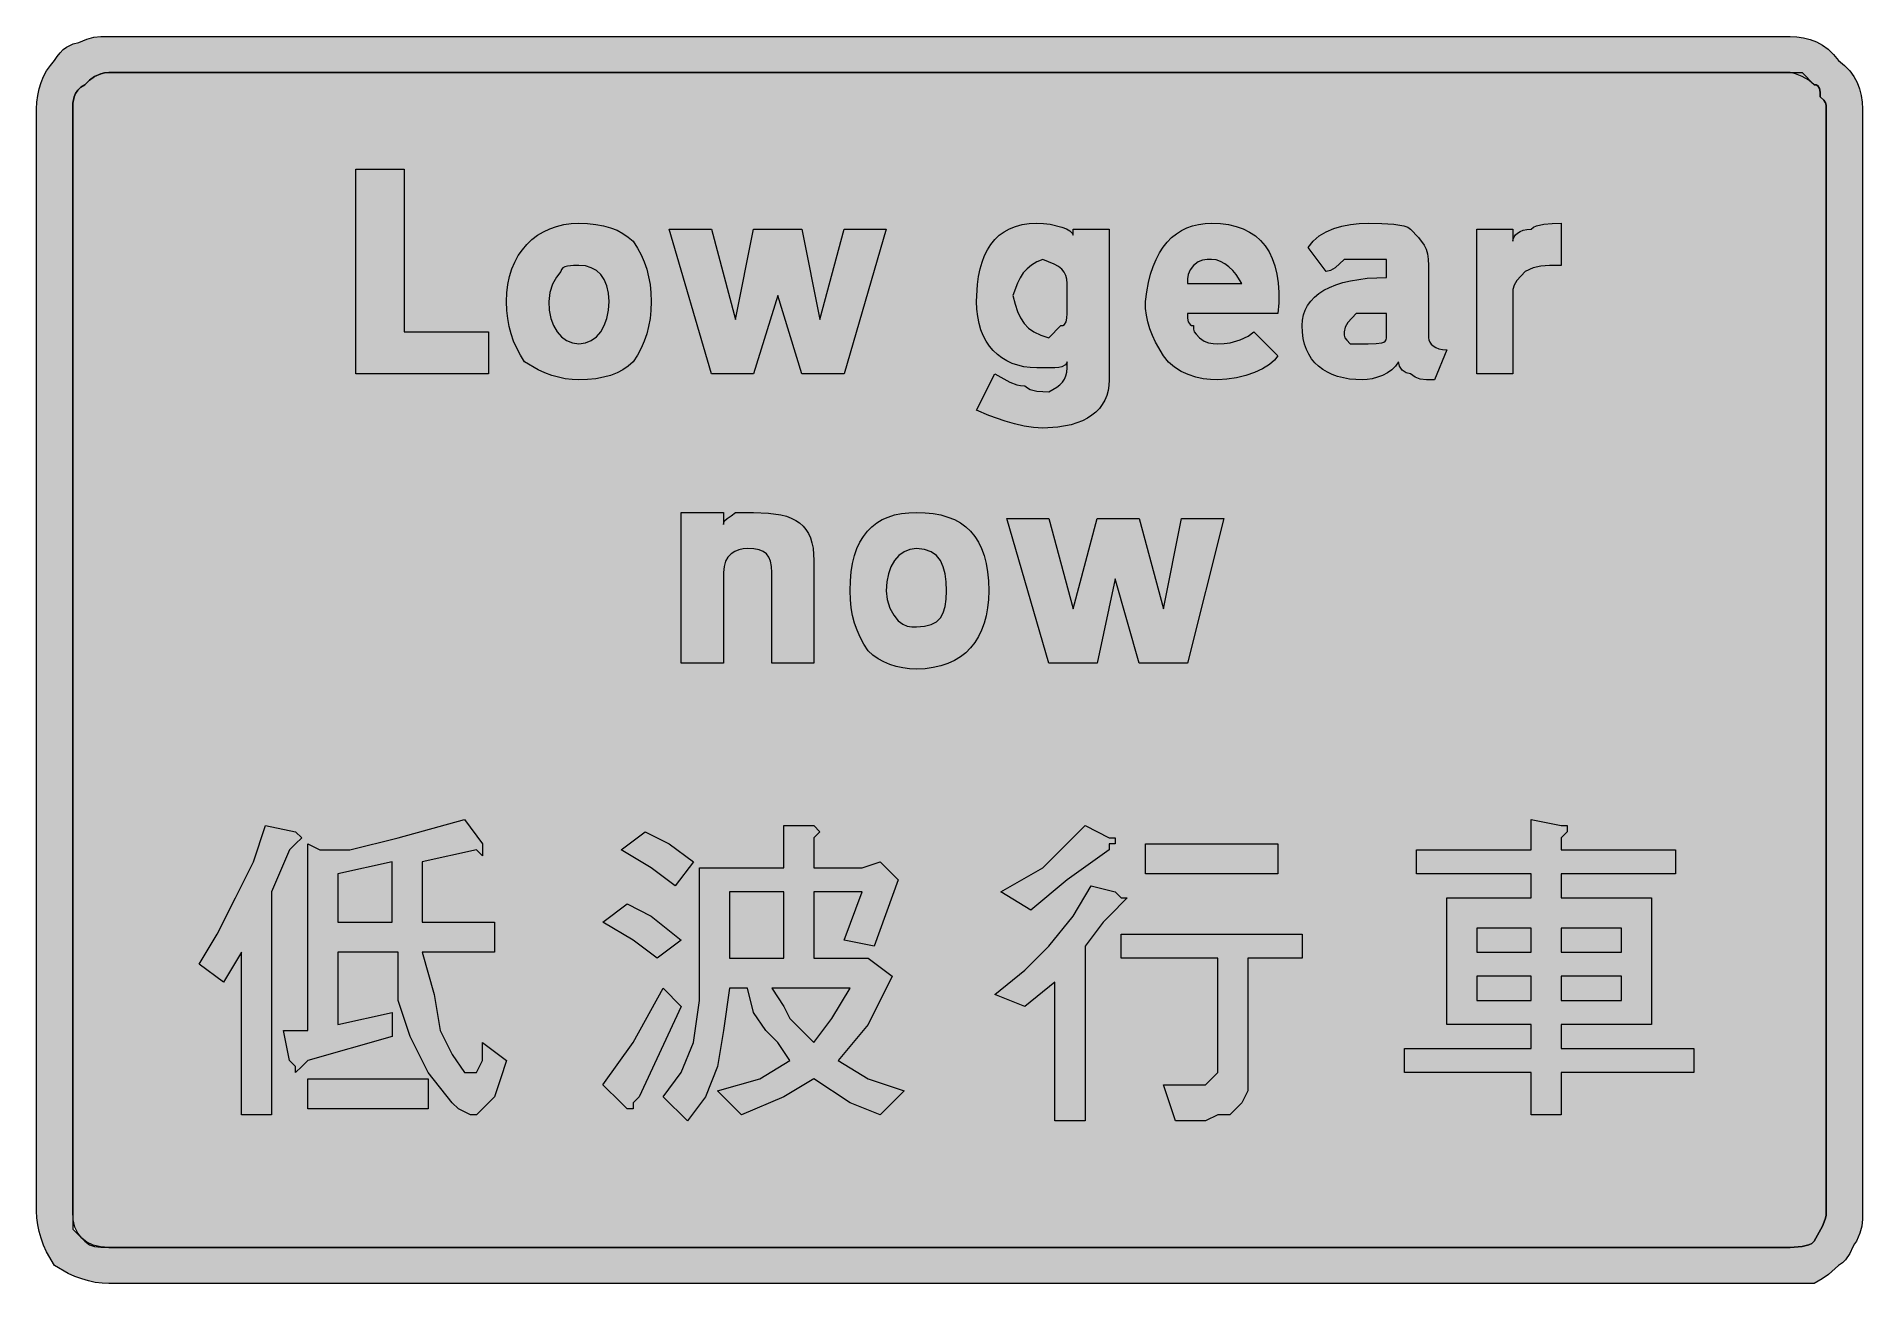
# Model space of a CAD drawing. Header units: metres. Extents: x 103 to 466, y 12 to 260.
import ezdxf

# ---------------------------------------------------------------- set-up
doc = ezdxf.new("R2010")
doc.units = ezdxf.units.M
doc.layers.add('FILL_BLACK_000000', color=7, linetype='Continuous', true_color=0x000000)
doc.layers.add('FILL_WHITE_FFFFFF', color=7, linetype='Continuous', true_color=0xffffff)

msp = doc.modelspace()

# ---------------------------------------------------------------- hatches: boundary and pattern name
at = {"layer": 'FILL_BLACK_000000', "true_color": 0x000000}
h = msp.add_hatch(color=7, dxfattribs=at)
h.dxf.hatch_style = 1
h.paths.add_polyline_path([(453.24, 260.1), (454.57, 259.92), (455.88, 259.59), (457.14, 259.11), (458.35, 258.46), (459.48, 257.63), (460.54, 256.6), (461.49, 255.36), (462.73, 254.41), (463.76, 253.35), (464.59, 252.22), (465.24, 251.01), (465.72, 249.75), (466.05, 248.44), (466.23, 247.11), (466.29, 245.76), (466.29, 26.16), (466.27, 24.55), (466.14, 23.16), (465.78, 21.77), (465.09, 20.16), (464.69, 19.66), (464.36, 19.07), (463.74, 17.76), (462.9, 16.45), (462.28, 15.86), (461.49, 15.36), (459.54, 13.56), (458.28, 12.66), (456.69, 11.76), (451.89, 11.76), (117.09, 11.76), (115.74, 11.82), (114.39, 11.98), (113.04, 12.27), (111.69, 12.66), (110.34, 13.17), (108.99, 13.78), (106.29, 15.36), (104.71, 18.06), (104.1, 19.41), (103.59, 20.76), (103.2, 22.11), (102.92, 23.46), (102.75, 24.81), (102.69, 26.16), (102.69, 245.76), (102.75, 247.11), (102.92, 248.44), (103.2, 249.75), (103.59, 251.01), (104.1, 252.22), (104.71, 253.35), (105.45, 254.41), (106.29, 255.36), (106.79, 256.2), (107.38, 256.93), (108.02, 257.55), (108.69, 258.06), (110, 258.73), (111.09, 258.96), (112.7, 259.65), (114.09, 260.01), (115.48, 260.14), (117.09, 260.16), (451.89, 260.16), (453.24, 260.1)])
h.paths.add_polyline_path([(115.5, 252.75), (114.24, 252.21), (113.21, 251.44), (112.29, 250.56), (111.5, 250.06), (110.9, 249.47), (110.48, 248.83), (110.19, 248.16), (109.93, 246.85), (109.89, 245.76), (109.89, 26.16), (109.89, 22.56), (112.29, 20.16), (113.21, 19.47), (114.24, 19.11), (115.5, 18.98), (117.09, 18.96), (451.89, 18.96), (454.29, 19.11), (455.6, 19.47), (456.19, 19.76), (456.69, 20.16), (458.34, 23.16), (458.88, 24.55), (459.04, 25.31), (459.09, 26.16), (459.09, 245.76), (459.07, 246.47), (458.94, 246.96), (458.58, 247.45), (457.89, 248.16), (457.87, 249.04), (457.74, 249.81), (457.38, 250.35), (457.09, 250.51), (456.69, 250.56), (455.6, 251.44), (454.29, 252.21), (452.98, 252.75), (451.89, 252.96), (117.09, 252.96), (116.24, 252.91), (115.5, 252.75)], flags=16)
h = msp.add_hatch(color=7, dxfattribs=at)
h.dxf.hatch_style = 1
h.paths.add_polyline_path([(175.89, 201.36), (192.69, 201.36), (192.69, 192.96), (166.29, 192.96), (166.29, 233.76), (175.89, 233.76), (175.89, 201.36)])
h = msp.add_hatch(color=7, dxfattribs=at)
h.dxf.hatch_style = 1
h.paths.add_polyline_path([(224.87, 203.97), (224.58, 202.4), (224.19, 200.91), (223.68, 199.47), (223.06, 198.08), (222.33, 196.71), (221.49, 195.36), (220.53, 194.52), (219.46, 193.78), (218.28, 193.17), (216.99, 192.66), (215.58, 192.27), (214.07, 191.98), (212.43, 191.82), (210.69, 191.76), (209.34, 191.82), (207.99, 191.98), (206.64, 192.27), (205.29, 192.66), (203.94, 193.17), (202.59, 193.78), (199.89, 195.36), (199.05, 196.71), (198.31, 198.08), (197.7, 199.47), (197.19, 200.91), (196.8, 202.4), (196.51, 203.97), (196.35, 205.61), (196.29, 207.36), (196.36, 209.12), (196.56, 210.79), (196.9, 212.36), (197.36, 213.85), (197.94, 215.23), (198.63, 216.51), (199.43, 217.69), (200.34, 218.76), (201.34, 219.72), (202.44, 220.56), (203.63, 221.28), (204.9, 221.87), (206.24, 222.34), (207.66, 222.68), (209.14, 222.89), (210.69, 222.96), (212.43, 222.9), (214.07, 222.73), (215.58, 222.45), (216.99, 222.06), (218.28, 221.55), (219.47, 220.93), (220.53, 220.2), (221.49, 219.36), (222.33, 218.01), (223.06, 216.64), (223.68, 215.25), (224.19, 213.81), (224.58, 212.32), (224.87, 210.75), (225.03, 209.11), (225.09, 207.36), (225.03, 205.61), (224.87, 203.97)])
h.paths.add_polyline_path([(216.26, 210.51), (215.74, 211.75), (215.04, 212.76), (214.17, 213.55), (213.15, 214.11), (211.98, 214.45), (210.69, 214.56), (209.62, 214.54), (208.44, 214.41), (207.91, 214.27), (207.48, 214.05), (207.2, 213.76), (207.09, 213.36), (206.21, 212.25), (205.44, 210.81), (204.9, 209.14), (204.69, 207.36), (204.8, 205.62), (205.12, 204.02), (205.64, 202.59), (206.34, 201.36), (207.21, 200.35), (208.23, 199.6), (209.4, 199.12), (210.69, 198.96), (211.98, 199.12), (213.15, 199.6), (214.17, 200.35), (215.04, 201.36), (215.74, 202.59), (216.26, 204.02), (216.58, 205.62), (216.69, 207.36), (216.58, 209.05), (216.26, 210.51)], flags=16)
h = msp.add_hatch(color=7, dxfattribs=at)
h.dxf.hatch_style = 1
h.paths.add_polyline_path([(316.07, 189.62), (315.79, 188.65), (315.41, 187.73), (314.92, 186.87), (314.33, 186.09), (313.63, 185.36), (312.84, 184.71), (311.95, 184.13), (310.96, 183.62), (309.87, 183.18), (308.7, 182.82), (306.07, 182.33), (303.09, 182.16), (301.24, 182.27), (299.34, 182.55), (297.44, 182.98), (295.59, 183.51), (292.29, 184.69), (289.89, 185.76), (293.49, 192.96), (296.49, 191.31), (297.88, 190.77), (298.64, 190.61), (299.49, 190.56), (299.99, 190.16), (300.58, 189.87), (301.89, 189.51), (304.29, 189.36), (305.87, 190.28), (306.48, 190.77), (306.99, 191.31), (307.38, 191.9), (307.67, 192.57), (307.83, 193.31), (307.89, 194.16), (307.89, 195.36), (307.85, 195.17), (307.59, 194.76), (306.88, 194.35), (306.28, 194.21), (305.49, 194.16), (301.89, 194.16), (300.57, 194.22), (299.31, 194.38), (298.11, 194.66), (296.98, 195.04), (295.92, 195.53), (294.93, 196.12), (294.02, 196.82), (293.19, 197.61), (292.45, 198.5), (291.79, 199.49), (291.22, 200.58), (290.75, 201.75), (290.38, 203.02), (290.11, 204.38), (289.95, 205.83), (289.89, 207.36), (290.06, 210.79), (290.28, 212.36), (290.58, 213.85), (290.98, 215.23), (291.47, 216.51), (292.06, 217.69), (292.74, 218.76), (293.52, 219.72), (294.4, 220.56), (295.38, 221.28), (296.47, 221.87), (297.66, 222.34), (298.96, 222.68), (300.37, 222.89), (301.89, 222.96), (303.23, 222.91), (304.53, 222.75), (306.84, 222.21), (307.76, 221.85), (308.47, 221.44), (308.93, 221.01), (309.09, 220.56), (309.09, 221.76), (316.29, 221.76), (316.29, 191.76), (316.23, 190.66), (316.07, 189.62)])
h.paths.add_polyline_path([(307.65, 212.55), (307.32, 213.22), (306.84, 213.81), (306.19, 214.35), (305.36, 214.84), (303.09, 215.76), (301.85, 215.25), (300.8, 214.63), (299.93, 213.9), (299.19, 213.06), (298.57, 212.1), (298.03, 211.03), (297.09, 208.56), (297.55, 206.87), (298.05, 205.39), (298.63, 204.11), (299.34, 203.01), (300.22, 202.08), (301.31, 201.3), (302.65, 200.67), (304.29, 200.16), (306.69, 202.56), (307.09, 202.61), (307.38, 202.77), (307.74, 203.31), (307.87, 204.08), (307.89, 204.96), (307.89, 210.96), (307.83, 211.81), (307.65, 212.55)], flags=16)
h = msp.add_hatch(color=7, dxfattribs=at)
h.dxf.hatch_style = 1
h.paths.add_polyline_path([(331.91, 204.08), (332.04, 203.31), (332.4, 202.77), (332.69, 202.61), (333.09, 202.56), (333.11, 201.85), (333.24, 201.36), (333.6, 200.87), (334.29, 200.16), (335.19, 199.47), (336.09, 199.11), (336.99, 198.98), (337.89, 198.96), (339.18, 199.01), (340.36, 199.17), (342.39, 199.71), (343.96, 200.48), (345.09, 201.36), (349.89, 196.56), (349.23, 195.66), (348.18, 194.8), (346.83, 193.99), (345.24, 193.26), (343.48, 192.65), (341.62, 192.17), (339.73, 191.87), (337.89, 191.76), (336.49, 191.82), (335.02, 192), (333.52, 192.33), (332.04, 192.81), (330.61, 193.46), (329.28, 194.29), (328.1, 195.32), (327.09, 196.56), (325.51, 199.26), (324.9, 200.61), (324.39, 201.96), (324, 203.31), (323.71, 204.66), (323.55, 206.01), (323.49, 207.36), (323.76, 209.31), (324.11, 211.13), (324.54, 212.81), (325.05, 214.35), (325.63, 215.76), (326.3, 217.04), (327.03, 218.19), (327.84, 219.21), (328.72, 220.1), (329.67, 220.87), (330.68, 221.52), (331.76, 222.04), (332.9, 222.45), (334.1, 222.73), (335.37, 222.9), (336.69, 222.96), (338.43, 222.89), (340.06, 222.68), (341.58, 222.33), (342.97, 221.83), (344.25, 221.2), (345.4, 220.43), (346.43, 219.51), (347.34, 218.46), (348.12, 217.26), (348.77, 215.93), (349.29, 214.45), (349.68, 212.83), (349.94, 211.08), (350.06, 209.18), (350.04, 207.14), (349.89, 204.96), (331.89, 204.96), (331.91, 204.08)])
h.paths.add_polyline_path([(341.58, 212.72), (340.9, 213.53), (340.14, 214.26), (339.33, 214.87), (338.47, 215.35), (337.59, 215.65), (336.69, 215.76), (335.79, 215.74), (334.89, 215.61), (333.99, 215.25), (333.09, 214.56), (332.4, 213.66), (332.04, 212.76), (331.91, 211.86), (331.89, 210.96), (342.69, 210.96), (341.58, 212.72)], flags=16)
h = msp.add_hatch(color=7, dxfattribs=at)
h.dxf.hatch_style = 1
h.paths.add_polyline_path([(379.5, 191.78), (378.24, 191.91), (377.21, 192.27), (376.29, 192.96), (375.41, 193.17), (374.64, 193.71), (374.1, 194.48), (373.89, 195.36), (373.33, 194.52), (372.6, 193.78), (371.72, 193.17), (370.74, 192.66), (369.71, 192.27), (368.66, 191.98), (367.64, 191.82), (366.69, 191.76), (364.11, 191.93), (361.78, 192.43), (360.72, 192.81), (359.73, 193.28), (358.82, 193.83), (357.99, 194.46), (357.25, 195.18), (356.59, 195.98), (356.02, 196.86), (355.55, 197.83), (355.18, 198.89), (354.91, 200.03), (354.75, 201.25), (354.69, 202.56), (354.76, 203.66), (354.97, 204.7), (355.31, 205.67), (355.8, 206.59), (356.41, 207.45), (357.16, 208.23), (358.03, 208.96), (359.04, 209.61), (360.17, 210.19), (361.43, 210.7), (362.81, 211.14), (364.31, 211.5), (367.67, 211.99), (371.49, 212.16), (371.49, 213.36), (371.49, 215.76), (367.89, 215.76), (363.09, 215.76), (361.29, 214.11), (360.39, 213.57), (359.49, 213.36), (355.89, 218.16), (356.9, 219.4), (358.1, 220.43), (359.48, 221.26), (360.99, 221.91), (362.62, 222.39), (364.33, 222.72), (366.09, 222.9), (367.89, 222.96), (370.55, 222.94), (372.99, 222.81), (374.98, 222.45), (375.73, 222.16), (376.29, 221.76), (377.86, 220.13), (378.99, 218.61), (379.38, 217.79), (379.66, 216.87), (379.83, 215.8), (379.89, 214.56), (379.89, 200.16), (379.95, 199.71), (380.11, 199.28), (380.4, 198.87), (380.79, 198.51), (381.3, 198.2), (381.92, 197.97), (382.65, 197.81), (383.49, 197.76), (381.09, 191.76), (379.5, 191.78)])
h.paths.add_polyline_path([(363.24, 200.16), (363.6, 199.67), (364.29, 198.96), (367.89, 198.96), (369.47, 198.98), (370.59, 199.11), (370.98, 199.25), (371.26, 199.47), (371.43, 199.76), (371.49, 200.16), (371.49, 204.96), (365.49, 204.96), (363.84, 203.16), (363.3, 202.26), (363.09, 201.36), (363.11, 200.65), (363.24, 200.16)], flags=16)
h = msp.add_hatch(color=7, dxfattribs=at)
h.dxf.hatch_style = 1
h.paths.add_polyline_path([(389.49, 221.76), (396.69, 221.76), (396.69, 219.36), (396.75, 219.81), (396.92, 220.24), (397.2, 220.65), (397.59, 221.01), (398.1, 221.32), (398.72, 221.55), (399.45, 221.71), (400.29, 221.76), (400.79, 222.16), (401.4, 222.45), (402.84, 222.81), (404.51, 222.94), (406.29, 222.96), (406.29, 214.56), (403.98, 214.54), (402.24, 214.41), (400.72, 214.05), (399.09, 213.36), (397.44, 211.56), (396.9, 210.66), (396.69, 209.76), (396.69, 192.96), (389.49, 192.96), (389.49, 221.76)])
h = msp.add_hatch(color=7, dxfattribs=at)
h.dxf.hatch_style = 1
h.paths.add_polyline_path([(255.09, 192.96), (250.29, 208.56), (245.49, 192.96), (237.09, 192.96), (228.69, 221.76), (237.09, 221.76), (241.89, 203.76), (245.49, 221.76), (250.29, 221.76), (255.09, 221.76), (258.69, 203.76), (263.49, 221.76), (271.89, 221.76), (263.49, 192.96), (255.09, 192.96)])
h = msp.add_hatch(color=7, dxfattribs=at)
h.dxf.hatch_style = 1
h.paths.add_polyline_path([(249.09, 135.36), (249.09, 152.16), (249.09, 153.36), (249.03, 154.6), (248.85, 155.63), (248.52, 156.46), (248.04, 157.11), (247.39, 157.59), (246.56, 157.92), (245.53, 158.1), (244.29, 158.16), (243.39, 158.1), (242.53, 157.92), (241.72, 157.59), (240.99, 157.11), (240.38, 156.46), (239.9, 155.63), (239.6, 154.6), (239.49, 153.36), (239.49, 135.36), (231.09, 135.36), (231.09, 165.36), (239.49, 165.36), (239.49, 162.96), (239.54, 163.36), (239.7, 163.67), (240.24, 164.16), (241.01, 164.65), (241.89, 165.36), (245.49, 165.36), (248.42, 165.24), (250.91, 164.87), (252, 164.58), (252.98, 164.22), (253.86, 163.78), (254.64, 163.26), (255.32, 162.65), (255.91, 161.96), (256.4, 161.18), (256.8, 160.3), (257.1, 159.32), (257.32, 158.24), (257.49, 155.76), (257.49, 135.36), (249.09, 135.36)])
h = msp.add_hatch(color=7, dxfattribs=at)
h.dxf.hatch_style = 1
h.paths.add_polyline_path([(292.06, 146.33), (291.78, 144.76), (291.39, 143.27), (290.88, 141.89), (290.26, 140.61), (289.53, 139.43), (288.69, 138.36), (287.73, 137.4), (286.66, 136.56), (285.48, 135.84), (284.19, 135.25), (282.78, 134.78), (281.27, 134.44), (279.63, 134.23), (277.89, 134.16), (276.54, 134.22), (275.21, 134.38), (273.9, 134.67), (272.64, 135.06), (271.43, 135.57), (270.3, 136.18), (269.24, 136.92), (268.29, 137.76), (267.45, 139.11), (266.71, 140.48), (266.1, 141.87), (265.59, 143.31), (265.2, 144.8), (264.91, 146.37), (264.75, 148.01), (264.69, 149.76), (264.75, 151.71), (264.91, 153.53), (265.19, 155.21), (265.57, 156.75), (266.06, 158.16), (266.65, 159.44), (267.35, 160.59), (268.14, 161.61), (269.03, 162.5), (270.02, 163.27), (271.11, 163.92), (272.28, 164.44), (273.55, 164.85), (274.91, 165.13), (276.36, 165.3), (277.89, 165.36), (279.63, 165.3), (281.27, 165.13), (282.78, 164.85), (284.19, 164.44), (285.48, 163.92), (286.66, 163.27), (287.73, 162.5), (288.69, 161.61), (289.53, 160.59), (290.26, 159.44), (290.88, 158.16), (291.39, 156.75), (291.78, 155.21), (292.07, 153.53), (292.23, 151.71), (292.29, 149.76), (292.23, 148), (292.06, 146.33)])
h.paths.add_polyline_path([(283.63, 153.1), (283.26, 154.53), (282.69, 155.76), (281.9, 156.77), (280.85, 157.52), (279.53, 158), (277.89, 158.16), (276.6, 158), (275.43, 157.52), (274.41, 156.77), (273.54, 155.76), (272.84, 154.53), (272.32, 153.1), (272, 151.5), (271.89, 149.76), (272.1, 147.98), (272.64, 146.31), (273.41, 144.87), (274.29, 143.76), (275.19, 143.07), (276.09, 142.71), (276.99, 142.58), (277.89, 142.56), (279.53, 142.67), (280.85, 143.01), (281.9, 143.57), (282.69, 144.36), (283.26, 145.37), (283.63, 146.61), (283.83, 148.07), (283.89, 149.76), (283.83, 151.5), (283.63, 153.1)], flags=16)
h = msp.add_hatch(color=7, dxfattribs=at)
h.dxf.hatch_style = 1
h.paths.add_polyline_path([(322.29, 135.36), (317.49, 152.16), (313.89, 135.36), (304.29, 135.36), (295.89, 164.16), (304.29, 164.16), (309.09, 146.16), (313.89, 164.16), (317.49, 164.16), (322.29, 164.16), (327.09, 146.16), (330.69, 164.16), (339.09, 164.16), (331.89, 135.36), (322.29, 135.36)])
h = msp.add_hatch(color=7, dxfattribs=at)
h.dxf.hatch_style = 1
h.paths.add_polyline_path([(138.69, 81.36), (142.29, 88.56), (145.89, 95.76), (148.29, 102.96), (154.29, 101.76), (155.49, 100.56), (154.29, 99.36), (153.09, 98.16), (149.49, 89.76), (149.49, 45.36), (143.49, 45.36), (143.49, 77.76), (139.89, 71.76), (135.09, 75.36), (138.69, 81.36)])
h = msp.add_hatch(color=7, dxfattribs=at)
h.dxf.hatch_style = 1
h.paths.add_polyline_path([(159.09, 98.16), (165.09, 98.16), (174.69, 100.56), (187.89, 104.16), (191.49, 99.36), (191.49, 98.16), (191.49, 96.96), (190.29, 98.16), (179.49, 95.76), (179.49, 83.76), (193.89, 83.76), (193.89, 77.76), (179.49, 77.76), (181.89, 69.36), (183.09, 62.16), (185.49, 57.36), (187.89, 53.76), (189.09, 53.76), (190.29, 53.76), (191.49, 56.16), (191.49, 59.76), (196.29, 56.16), (195.09, 52.56), (193.89, 48.96), (192.69, 47.76), (191.49, 46.56), (190.29, 45.36), (189.09, 45.36), (186.69, 46.56), (185.49, 47.76), (180.69, 53.76), (177.09, 60.96), (174.69, 68.16), (174.69, 77.76), (162.69, 77.76), (162.69, 63.36), (173.49, 65.76), (173.49, 60.96), (156.69, 56.16), (155.49, 54.96), (154.29, 53.76), (154.29, 54.96), (153.09, 56.16), (151.89, 62.16), (156.69, 62.16), (156.69, 99.36), (159.09, 98.16)])
h.paths.add_polyline_path([(173.49, 95.76), (162.69, 93.36), (162.69, 83.76), (173.49, 83.76), (173.49, 95.76)], flags=16)
h = msp.add_hatch(color=7, dxfattribs=at)
h.dxf.hatch_style = 1
h.paths.add_polyline_path([(256.29, 102.96), (257.49, 102.96), (258.69, 101.76), (257.49, 100.56), (257.49, 94.56), (267.09, 94.56), (270.69, 95.76), (274.29, 92.16), (269.49, 78.96), (263.49, 80.16), (267.09, 89.76), (257.49, 89.76), (257.49, 76.56), (265.89, 76.56), (268.29, 76.56), (273.09, 72.96), (268.29, 63.36), (262.29, 56.16), (268.29, 52.56), (275.49, 50.16), (270.69, 45.36), (264.69, 47.76), (257.49, 52.56), (251.49, 48.96), (243.09, 45.36), (238.29, 50.16), (246.69, 52.56), (252.69, 56.16), (250.29, 59.76), (247.89, 62.16), (245.49, 65.76), (244.29, 70.56), (240.69, 70.56), (239.49, 62.16), (238.29, 54.96), (235.89, 48.96), (232.29, 44.16), (227.49, 48.96), (231.09, 53.76), (233.49, 59.76), (234.69, 68.16), (234.69, 77.76), (234.69, 94.56), (251.49, 94.56), (251.49, 102.96), (256.29, 102.96)])
h.paths.add_polyline_path([(255.09, 62.16), (257.49, 59.76), (261.09, 64.56), (264.69, 70.56), (249.09, 70.56), (251.49, 66.96), (252.69, 64.56), (255.09, 62.16)], flags=16)
h.paths.add_polyline_path([(251.49, 89.76), (240.69, 89.76), (240.69, 76.56), (251.49, 76.56), (251.49, 89.76)], flags=16)
h = msp.add_hatch(color=7, dxfattribs=at)
h.dxf.hatch_style = 1
h.paths.add_polyline_path([(303.09, 94.56), (311.49, 102.96), (316.29, 100.56), (317.49, 100.56), (317.49, 99.36), (316.29, 99.36), (316.29, 98.16), (307.89, 92.16), (300.69, 86.16), (294.69, 89.76), (303.09, 94.56)])
h = msp.add_hatch(color=7, dxfattribs=at)
h.dxf.hatch_style = 1
h.paths.add_polyline_path([(407.49, 101.76), (406.29, 100.56), (406.29, 98.16), (429.09, 98.16), (429.09, 93.36), (406.29, 93.36), (406.29, 88.56), (424.29, 88.56), (424.29, 63.36), (406.29, 63.36), (406.29, 58.56), (432.69, 58.56), (432.69, 53.76), (406.29, 53.76), (406.29, 45.36), (400.29, 45.36), (400.29, 53.76), (375.09, 53.76), (375.09, 58.56), (400.29, 58.56), (400.29, 63.36), (383.49, 63.36), (383.49, 88.56), (400.29, 88.56), (400.29, 93.36), (377.49, 93.36), (377.49, 98.16), (400.29, 98.16), (400.29, 104.16), (406.29, 102.96), (407.49, 102.96), (407.49, 101.76)])
h.paths.add_polyline_path([(400.29, 77.76), (400.29, 82.56), (389.49, 82.56), (389.49, 77.76), (400.29, 77.76)], flags=16)
h.paths.add_polyline_path([(389.49, 68.16), (400.29, 68.16), (400.29, 72.96), (389.49, 72.96), (389.49, 68.16)], flags=16)
h.paths.add_polyline_path([(406.29, 82.56), (406.29, 77.76), (418.29, 77.76), (418.29, 82.56), (406.29, 82.56)], flags=16)
h.paths.add_polyline_path([(418.29, 72.96), (406.29, 72.96), (406.29, 68.16), (418.29, 68.16), (418.29, 72.96)], flags=16)
h = msp.add_hatch(color=7, dxfattribs=at)
h.dxf.hatch_style = 1
h.paths.add_polyline_path([(228.69, 99.36), (233.49, 95.76), (229.89, 90.96), (225.09, 94.56), (219.09, 98.16), (223.89, 101.76), (228.69, 99.36)])
h = msp.add_hatch(color=7, dxfattribs=at)
h.dxf.hatch_style = 1
h.paths.add_polyline_path([(349.89, 99.36), (349.89, 93.36), (323.49, 93.36), (323.49, 99.36), (349.89, 99.36)])
h = msp.add_hatch(color=7, dxfattribs=at)
h.dxf.hatch_style = 1
h.paths.add_polyline_path([(299.49, 74.16), (304.29, 78.96), (309.09, 84.96), (312.69, 90.96), (317.49, 89.76), (318.69, 88.56), (319.89, 88.56), (318.69, 87.36), (317.49, 86.16), (315.09, 83.76), (311.49, 78.96), (311.49, 44.16), (305.49, 44.16), (305.49, 71.76), (299.49, 66.96), (293.49, 69.36), (299.49, 74.16)])
h = msp.add_hatch(color=7, dxfattribs=at)
h.dxf.hatch_style = 1
h.paths.add_polyline_path([(225.09, 84.96), (231.09, 80.16), (226.29, 76.56), (221.49, 80.16), (215.49, 83.76), (220.29, 87.36), (225.09, 84.96)])
h = msp.add_hatch(color=7, dxfattribs=at)
h.dxf.hatch_style = 1
h.paths.add_polyline_path([(318.69, 76.56), (318.69, 81.36), (354.69, 81.36), (354.69, 76.56), (343.89, 76.56), (343.89, 54.96), (343.89, 52.56), (343.89, 50.16), (342.69, 47.76), (341.49, 46.56), (340.29, 45.36), (337.89, 45.36), (335.49, 44.16), (333.09, 44.16), (329.49, 44.16), (327.09, 51.36), (334.29, 51.36), (335.49, 51.36), (336.69, 52.56), (337.89, 53.76), (337.89, 56.16), (337.89, 76.56), (318.69, 76.56)])
h = msp.add_hatch(color=7, dxfattribs=at)
h.dxf.hatch_style = 1
h.paths.add_polyline_path([(222.69, 48.96), (221.49, 47.76), (221.49, 46.56), (220.29, 46.56), (219.09, 47.76), (215.49, 51.36), (221.49, 59.76), (227.49, 70.56), (231.09, 66.96), (222.69, 48.96)])
h = msp.add_hatch(color=7, dxfattribs=at)
h.dxf.hatch_style = 1
h.paths.add_polyline_path([(180.69, 52.56), (180.69, 46.56), (156.69, 46.56), (156.69, 52.56), (180.69, 52.56)])
at = {"layer": 'FILL_WHITE_FFFFFF', "true_color": 0xffffff}
h = msp.add_hatch(color=7, dxfattribs=at)
h.dxf.hatch_style = 1
h.paths.add_polyline_path([(115.4, 19.07), (113.94, 19.41), (112.7, 19.97), (111.69, 20.76), (110.9, 21.77), (110.34, 23.01), (110, 24.47), (109.89, 26.16), (109.89, 245.76), (109.93, 246.85), (110.19, 248.16), (110.48, 248.83), (110.9, 249.47), (111.5, 250.06), (112.29, 250.56), (113.21, 251.44), (114.24, 252.21), (115.5, 252.75), (116.24, 252.91), (117.09, 252.96), (451.89, 252.96), (454.29, 252.96), (456.69, 250.56), (457.09, 250.51), (457.38, 250.35), (457.74, 249.81), (457.87, 249.04), (457.89, 248.16), (458.58, 247.45), (458.94, 246.96), (459.07, 246.47), (459.09, 245.76), (459.09, 26.16), (459.04, 25.31), (458.88, 24.55), (458.34, 23.16), (456.69, 20.16), (456.19, 19.76), (455.6, 19.47), (454.29, 19.11), (451.89, 18.96), (117.09, 18.96), (115.4, 19.07)])

# ---------------------------------------------------------------- linework, layer by layer
at = {"layer": 'FILL_BLACK_000000', "lineweight": 0, "true_color": 0x000000}
for points in [[(453.24, 260.1), (454.57, 259.92), (455.88, 259.59), (457.14, 259.11), (458.35, 258.46), (459.48, 257.63), (460.54, 256.6), (461.49, 255.36), (462.73, 254.41), (463.76, 253.35), (464.59, 252.22), (465.24, 251.01), (465.72, 249.75), (466.05, 248.44), (466.23, 247.11), (466.29, 245.76), (466.29, 26.16), (466.27, 24.55), (466.14, 23.16), (465.78, 21.77), (465.09, 20.16), (464.69, 19.66), (464.36, 19.07), (463.74, 17.76), (462.9, 16.45), (462.28, 15.86), (461.49, 15.36), (459.54, 13.56), (458.28, 12.66), (456.69, 11.76), (451.89, 11.76), (117.09, 11.76), (115.74, 11.82), (114.39, 11.98), (113.04, 12.27), (111.69, 12.66), (110.34, 13.17), (108.99, 13.78), (106.29, 15.36), (104.71, 18.06), (104.1, 19.41), (103.59, 20.76), (103.2, 22.11), (102.92, 23.46), (102.75, 24.81), (102.69, 26.16), (102.69, 245.76), (102.75, 247.11), (102.92, 248.44), (103.2, 249.75), (103.59, 251.01), (104.1, 252.22), (104.71, 253.35), (105.45, 254.41), (106.29, 255.36), (106.79, 256.2), (107.38, 256.93), (108.02, 257.55), (108.69, 258.06), (110, 258.73), (111.09, 258.96), (112.7, 259.65), (114.09, 260.01), (115.48, 260.14), (117.09, 260.16), (451.89, 260.16)], [(115.5, 252.75), (114.24, 252.21), (113.21, 251.44), (112.29, 250.56), (111.5, 250.06), (110.9, 249.47), (110.48, 248.83), (110.19, 248.16), (109.93, 246.85), (109.89, 245.76), (109.89, 26.16), (109.89, 22.56), (112.29, 20.16), (113.21, 19.47), (114.24, 19.11), (115.5, 18.98), (117.09, 18.96), (451.89, 18.96), (454.29, 19.11), (455.6, 19.47), (456.19, 19.76), (456.69, 20.16), (458.34, 23.16), (458.88, 24.55), (459.04, 25.31), (459.09, 26.16), (459.09, 245.76), (459.07, 246.47), (458.94, 246.96), (458.58, 247.45), (457.89, 248.16), (457.87, 249.04), (457.74, 249.81), (457.38, 250.35), (457.09, 250.51), (456.69, 250.56), (455.6, 251.44), (454.29, 252.21), (452.98, 252.75), (451.89, 252.96), (117.09, 252.96), (116.24, 252.91)], [(175.89, 201.36), (192.69, 201.36), (192.69, 192.96), (166.29, 192.96), (166.29, 233.76), (175.89, 233.76)], [(224.87, 203.97), (224.58, 202.4), (224.19, 200.91), (223.68, 199.47), (223.06, 198.08), (222.33, 196.71), (221.49, 195.36), (220.53, 194.52), (219.46, 193.78), (218.28, 193.17), (216.99, 192.66), (215.58, 192.27), (214.07, 191.98), (212.43, 191.82), (210.69, 191.76), (209.34, 191.82), (207.99, 191.98), (206.64, 192.27), (205.29, 192.66), (203.94, 193.17), (202.59, 193.78), (199.89, 195.36), (199.05, 196.71), (198.31, 198.08), (197.7, 199.47), (197.19, 200.91), (196.8, 202.4), (196.51, 203.97), (196.35, 205.61), (196.29, 207.36), (196.36, 209.12), (196.56, 210.79), (196.9, 212.36), (197.36, 213.85), (197.94, 215.23), (198.63, 216.51), (199.43, 217.69), (200.34, 218.76), (201.34, 219.72), (202.44, 220.56), (203.63, 221.28), (204.9, 221.87), (206.24, 222.34), (207.66, 222.68), (209.14, 222.89), (210.69, 222.96), (212.43, 222.9), (214.07, 222.73), (215.58, 222.45), (216.99, 222.06), (218.28, 221.55), (219.47, 220.93), (220.53, 220.2), (221.49, 219.36), (222.33, 218.01), (223.06, 216.64), (223.68, 215.25), (224.19, 213.81), (224.58, 212.32), (224.87, 210.75), (225.03, 209.11), (225.09, 207.36), (225.03, 205.61)], [(316.07, 189.62), (315.79, 188.65), (315.41, 187.73), (314.92, 186.87), (314.33, 186.09), (313.63, 185.36), (312.84, 184.71), (311.95, 184.13), (310.96, 183.62), (309.87, 183.18), (308.7, 182.82), (306.07, 182.33), (303.09, 182.16), (301.24, 182.27), (299.34, 182.55), (297.44, 182.98), (295.59, 183.51), (292.29, 184.69), (289.89, 185.76), (293.49, 192.96), (296.49, 191.31), (297.88, 190.77), (298.64, 190.61), (299.49, 190.56), (299.99, 190.16), (300.58, 189.87), (301.89, 189.51), (304.29, 189.36), (305.87, 190.28), (306.48, 190.77), (306.99, 191.31), (307.38, 191.9), (307.67, 192.57), (307.83, 193.31), (307.89, 194.16), (307.89, 195.36), (307.85, 195.17), (307.59, 194.76), (306.88, 194.35), (306.28, 194.21), (305.49, 194.16), (301.89, 194.16), (300.57, 194.22), (299.31, 194.38), (298.11, 194.66), (296.98, 195.04), (295.92, 195.53), (294.93, 196.12), (294.02, 196.82), (293.19, 197.61), (292.45, 198.5), (291.79, 199.49), (291.22, 200.58), (290.75, 201.75), (290.38, 203.02), (290.11, 204.38), (289.95, 205.83), (289.89, 207.36), (290.06, 210.79), (290.28, 212.36), (290.58, 213.85), (290.98, 215.23), (291.47, 216.51), (292.06, 217.69), (292.74, 218.76), (293.52, 219.72), (294.4, 220.56), (295.38, 221.28), (296.47, 221.87), (297.66, 222.34), (298.96, 222.68), (300.37, 222.89), (301.89, 222.96), (303.23, 222.91), (304.53, 222.75), (306.84, 222.21), (307.76, 221.85), (308.47, 221.44), (308.93, 221.01), (309.09, 220.56), (309.09, 221.76), (316.29, 221.76), (316.29, 191.76), (316.23, 190.66)], [(331.91, 204.08), (332.04, 203.31), (332.4, 202.77), (332.69, 202.61), (333.09, 202.56), (333.11, 201.85), (333.24, 201.36), (333.6, 200.87), (334.29, 200.16), (335.19, 199.47), (336.09, 199.11), (336.99, 198.98), (337.89, 198.96), (339.18, 199.01), (340.36, 199.17), (342.39, 199.71), (343.96, 200.48), (345.09, 201.36), (349.89, 196.56), (349.23, 195.66), (348.18, 194.8), (346.83, 193.99), (345.24, 193.26), (343.48, 192.65), (341.62, 192.17), (339.73, 191.87), (337.89, 191.76), (336.49, 191.82), (335.02, 192), (333.52, 192.33), (332.04, 192.81), (330.61, 193.46), (329.28, 194.29), (328.1, 195.32), (327.09, 196.56), (325.51, 199.26), (324.9, 200.61), (324.39, 201.96), (324, 203.31), (323.71, 204.66), (323.55, 206.01), (323.49, 207.36), (323.76, 209.31), (324.11, 211.13), (324.54, 212.81), (325.05, 214.35), (325.63, 215.76), (326.3, 217.04), (327.03, 218.19), (327.84, 219.21), (328.72, 220.1), (329.67, 220.87), (330.68, 221.52), (331.76, 222.04), (332.9, 222.45), (334.1, 222.73), (335.37, 222.9), (336.69, 222.96), (338.43, 222.89), (340.06, 222.68), (341.58, 222.33), (342.97, 221.83), (344.25, 221.2), (345.4, 220.43), (346.43, 219.51), (347.34, 218.46), (348.12, 217.26), (348.77, 215.93), (349.29, 214.45), (349.68, 212.83), (349.94, 211.08), (350.06, 209.18), (350.04, 207.14), (349.89, 204.96), (331.89, 204.96)], [(379.5, 191.78), (378.24, 191.91), (377.21, 192.27), (376.29, 192.96), (375.41, 193.17), (374.64, 193.71), (374.1, 194.48), (373.89, 195.36), (373.33, 194.52), (372.6, 193.78), (371.72, 193.17), (370.74, 192.66), (369.71, 192.27), (368.66, 191.98), (367.64, 191.82), (366.69, 191.76), (364.11, 191.93), (361.78, 192.43), (360.72, 192.81), (359.73, 193.28), (358.82, 193.83), (357.99, 194.46), (357.25, 195.18), (356.59, 195.98), (356.02, 196.86), (355.55, 197.83), (355.18, 198.89), (354.91, 200.03), (354.75, 201.25), (354.69, 202.56), (354.76, 203.66), (354.97, 204.7), (355.31, 205.67), (355.8, 206.59), (356.41, 207.45), (357.16, 208.23), (358.03, 208.96), (359.04, 209.61), (360.17, 210.19), (361.43, 210.7), (362.81, 211.14), (364.31, 211.5), (367.67, 211.99), (371.49, 212.16), (371.49, 213.36), (371.49, 215.76), (367.89, 215.76), (363.09, 215.76), (361.29, 214.11), (360.39, 213.57), (359.49, 213.36), (355.89, 218.16), (356.9, 219.4), (358.1, 220.43), (359.48, 221.26), (360.99, 221.91), (362.62, 222.39), (364.33, 222.72), (366.09, 222.9), (367.89, 222.96), (370.55, 222.94), (372.99, 222.81), (374.98, 222.45), (375.73, 222.16), (376.29, 221.76), (377.86, 220.13), (378.99, 218.61), (379.38, 217.79), (379.66, 216.87), (379.83, 215.8), (379.89, 214.56), (379.89, 200.16), (379.95, 199.71), (380.11, 199.28), (380.4, 198.87), (380.79, 198.51), (381.3, 198.2), (381.92, 197.97), (382.65, 197.81), (383.49, 197.76), (381.09, 191.76)], [(389.49, 221.76), (396.69, 221.76), (396.69, 219.36), (396.75, 219.81), (396.92, 220.24), (397.2, 220.65), (397.59, 221.01), (398.1, 221.32), (398.72, 221.55), (399.45, 221.71), (400.29, 221.76), (400.79, 222.16), (401.4, 222.45), (402.84, 222.81), (404.51, 222.94), (406.29, 222.96), (406.29, 214.56), (403.98, 214.54), (402.24, 214.41), (400.72, 214.05), (399.09, 213.36), (397.44, 211.56), (396.9, 210.66), (396.69, 209.76), (396.69, 192.96), (389.49, 192.96)], [(255.09, 192.96), (250.29, 208.56), (245.49, 192.96), (237.09, 192.96), (228.69, 221.76), (237.09, 221.76), (241.89, 203.76), (245.49, 221.76), (250.29, 221.76), (255.09, 221.76), (258.69, 203.76), (263.49, 221.76), (271.89, 221.76), (263.49, 192.96)], [(216.26, 210.51), (215.74, 211.75), (215.04, 212.76), (214.17, 213.55), (213.15, 214.11), (211.98, 214.45), (210.69, 214.56), (209.62, 214.54), (208.44, 214.41), (207.91, 214.27), (207.48, 214.05), (207.2, 213.76), (207.09, 213.36), (206.21, 212.25), (205.44, 210.81), (204.9, 209.14), (204.69, 207.36), (204.8, 205.62), (205.12, 204.02), (205.64, 202.59), (206.34, 201.36), (207.21, 200.35), (208.23, 199.6), (209.4, 199.12), (210.69, 198.96), (211.98, 199.12), (213.15, 199.6), (214.17, 200.35), (215.04, 201.36), (215.74, 202.59), (216.26, 204.02), (216.58, 205.62), (216.69, 207.36), (216.58, 209.05)], [(307.65, 212.55), (307.32, 213.22), (306.84, 213.81), (306.19, 214.35), (305.36, 214.84), (303.09, 215.76), (301.85, 215.25), (300.8, 214.63), (299.93, 213.9), (299.19, 213.06), (298.57, 212.1), (298.03, 211.03), (297.09, 208.56), (297.55, 206.87), (298.05, 205.39), (298.63, 204.11), (299.34, 203.01), (300.22, 202.08), (301.31, 201.3), (302.65, 200.67), (304.29, 200.16), (306.69, 202.56), (307.09, 202.61), (307.38, 202.77), (307.74, 203.31), (307.87, 204.08), (307.89, 204.96), (307.89, 210.96), (307.83, 211.81)], [(341.58, 212.72), (340.9, 213.53), (340.14, 214.26), (339.33, 214.87), (338.47, 215.35), (337.59, 215.65), (336.69, 215.76), (335.79, 215.74), (334.89, 215.61), (333.99, 215.25), (333.09, 214.56), (332.4, 213.66), (332.04, 212.76), (331.91, 211.86), (331.89, 210.96), (342.69, 210.96)], [(363.24, 200.16), (363.6, 199.67), (364.29, 198.96), (367.89, 198.96), (369.47, 198.98), (370.59, 199.11), (370.98, 199.25), (371.26, 199.47), (371.43, 199.76), (371.49, 200.16), (371.49, 204.96), (365.49, 204.96), (363.84, 203.16), (363.3, 202.26), (363.09, 201.36), (363.11, 200.65)], [(249.09, 135.36), (249.09, 152.16), (249.09, 153.36), (249.03, 154.6), (248.85, 155.63), (248.52, 156.46), (248.04, 157.11), (247.39, 157.59), (246.56, 157.92), (245.53, 158.1), (244.29, 158.16), (243.39, 158.1), (242.53, 157.92), (241.72, 157.59), (240.99, 157.11), (240.38, 156.46), (239.9, 155.63), (239.6, 154.6), (239.49, 153.36), (239.49, 135.36), (231.09, 135.36), (231.09, 165.36), (239.49, 165.36), (239.49, 162.96), (239.54, 163.36), (239.7, 163.67), (240.24, 164.16), (241.01, 164.65), (241.89, 165.36), (245.49, 165.36), (248.42, 165.24), (250.91, 164.87), (252, 164.58), (252.98, 164.22), (253.86, 163.78), (254.64, 163.26), (255.32, 162.65), (255.91, 161.96), (256.4, 161.18), (256.8, 160.3), (257.1, 159.32), (257.32, 158.24), (257.49, 155.76), (257.49, 135.36)], [(292.06, 146.33), (291.78, 144.76), (291.39, 143.27), (290.88, 141.89), (290.26, 140.61), (289.53, 139.43), (288.69, 138.36), (287.73, 137.4), (286.66, 136.56), (285.48, 135.84), (284.19, 135.25), (282.78, 134.78), (281.27, 134.44), (279.63, 134.23), (277.89, 134.16), (276.54, 134.22), (275.21, 134.38), (273.9, 134.67), (272.64, 135.06), (271.43, 135.57), (270.3, 136.18), (269.24, 136.92), (268.29, 137.76), (267.45, 139.11), (266.71, 140.48), (266.1, 141.87), (265.59, 143.31), (265.2, 144.8), (264.91, 146.37), (264.75, 148.01), (264.69, 149.76), (264.75, 151.71), (264.91, 153.53), (265.19, 155.21), (265.57, 156.75), (266.06, 158.16), (266.65, 159.44), (267.35, 160.59), (268.14, 161.61), (269.03, 162.5), (270.02, 163.27), (271.11, 163.92), (272.28, 164.44), (273.55, 164.85), (274.91, 165.13), (276.36, 165.3), (277.89, 165.36), (279.63, 165.3), (281.27, 165.13), (282.78, 164.85), (284.19, 164.44), (285.48, 163.92), (286.66, 163.27), (287.73, 162.5), (288.69, 161.61), (289.53, 160.59), (290.26, 159.44), (290.88, 158.16), (291.39, 156.75), (291.78, 155.21), (292.07, 153.53), (292.23, 151.71), (292.29, 149.76), (292.23, 148)], [(322.29, 135.36), (317.49, 152.16), (313.89, 135.36), (304.29, 135.36), (295.89, 164.16), (304.29, 164.16), (309.09, 146.16), (313.89, 164.16), (317.49, 164.16), (322.29, 164.16), (327.09, 146.16), (330.69, 164.16), (339.09, 164.16), (331.89, 135.36)], [(283.63, 153.1), (283.26, 154.53), (282.69, 155.76), (281.9, 156.77), (280.85, 157.52), (279.53, 158), (277.89, 158.16), (276.6, 158), (275.43, 157.52), (274.41, 156.77), (273.54, 155.76), (272.84, 154.53), (272.32, 153.1), (272, 151.5), (271.89, 149.76), (272.1, 147.98), (272.64, 146.31), (273.41, 144.87), (274.29, 143.76), (275.19, 143.07), (276.09, 142.71), (276.99, 142.58), (277.89, 142.56), (279.53, 142.67), (280.85, 143.01), (281.9, 143.57), (282.69, 144.36), (283.26, 145.37), (283.63, 146.61), (283.83, 148.07), (283.89, 149.76), (283.83, 151.5)], [(138.69, 81.36), (142.29, 88.56), (145.89, 95.76), (148.29, 102.96), (154.29, 101.76), (155.49, 100.56), (154.29, 99.36), (153.09, 98.16), (149.49, 89.76), (149.49, 45.36), (143.49, 45.36), (143.49, 77.76), (139.89, 71.76), (135.09, 75.36)], [(159.09, 98.16), (165.09, 98.16), (174.69, 100.56), (187.89, 104.16), (191.49, 99.36), (191.49, 98.16), (191.49, 96.96), (190.29, 98.16), (179.49, 95.76), (179.49, 83.76), (193.89, 83.76), (193.89, 77.76), (179.49, 77.76), (181.89, 69.36), (183.09, 62.16), (185.49, 57.36), (187.89, 53.76), (189.09, 53.76), (190.29, 53.76), (191.49, 56.16), (191.49, 59.76), (196.29, 56.16), (195.09, 52.56), (193.89, 48.96), (192.69, 47.76), (191.49, 46.56), (190.29, 45.36), (189.09, 45.36), (186.69, 46.56), (185.49, 47.76), (180.69, 53.76), (177.09, 60.96), (174.69, 68.16), (174.69, 77.76), (162.69, 77.76), (162.69, 63.36), (173.49, 65.76), (173.49, 60.96), (156.69, 56.16), (155.49, 54.96), (154.29, 53.76), (154.29, 54.96), (153.09, 56.16), (151.89, 62.16), (156.69, 62.16), (156.69, 99.36)], [(256.29, 102.96), (257.49, 102.96), (258.69, 101.76), (257.49, 100.56), (257.49, 94.56), (267.09, 94.56), (270.69, 95.76), (274.29, 92.16), (269.49, 78.96), (263.49, 80.16), (267.09, 89.76), (257.49, 89.76), (257.49, 76.56), (265.89, 76.56), (268.29, 76.56), (273.09, 72.96), (268.29, 63.36), (262.29, 56.16), (268.29, 52.56), (275.49, 50.16), (270.69, 45.36), (264.69, 47.76), (257.49, 52.56), (251.49, 48.96), (243.09, 45.36), (238.29, 50.16), (246.69, 52.56), (252.69, 56.16), (250.29, 59.76), (247.89, 62.16), (245.49, 65.76), (244.29, 70.56), (240.69, 70.56), (239.49, 62.16), (238.29, 54.96), (235.89, 48.96), (232.29, 44.16), (227.49, 48.96), (231.09, 53.76), (233.49, 59.76), (234.69, 68.16), (234.69, 77.76), (234.69, 94.56), (251.49, 94.56), (251.49, 102.96)], [(303.09, 94.56), (311.49, 102.96), (316.29, 100.56), (317.49, 100.56), (317.49, 99.36), (316.29, 99.36), (316.29, 98.16), (307.89, 92.16), (300.69, 86.16), (294.69, 89.76)], [(407.49, 101.76), (406.29, 100.56), (406.29, 98.16), (429.09, 98.16), (429.09, 93.36), (406.29, 93.36), (406.29, 88.56), (424.29, 88.56), (424.29, 63.36), (406.29, 63.36), (406.29, 58.56), (432.69, 58.56), (432.69, 53.76), (406.29, 53.76), (406.29, 45.36), (400.29, 45.36), (400.29, 53.76), (375.09, 53.76), (375.09, 58.56), (400.29, 58.56), (400.29, 63.36), (383.49, 63.36), (383.49, 88.56), (400.29, 88.56), (400.29, 93.36), (377.49, 93.36), (377.49, 98.16), (400.29, 98.16), (400.29, 104.16), (406.29, 102.96), (407.49, 102.96)], [(228.69, 99.36), (233.49, 95.76), (229.89, 90.96), (225.09, 94.56), (219.09, 98.16), (223.89, 101.76)], [(349.89, 99.36), (349.89, 93.36), (323.49, 93.36), (323.49, 99.36)], [(173.49, 95.76), (162.69, 93.36), (162.69, 83.76), (173.49, 83.76)], [(299.49, 74.16), (304.29, 78.96), (309.09, 84.96), (312.69, 90.96), (317.49, 89.76), (318.69, 88.56), (319.89, 88.56), (318.69, 87.36), (317.49, 86.16), (315.09, 83.76), (311.49, 78.96), (311.49, 44.16), (305.49, 44.16), (305.49, 71.76), (299.49, 66.96), (293.49, 69.36)], [(225.09, 84.96), (231.09, 80.16), (226.29, 76.56), (221.49, 80.16), (215.49, 83.76), (220.29, 87.36)], [(251.49, 89.76), (240.69, 89.76), (240.69, 76.56), (251.49, 76.56)], [(318.69, 76.56), (318.69, 81.36), (354.69, 81.36), (354.69, 76.56), (343.89, 76.56), (343.89, 54.96), (343.89, 52.56), (343.89, 50.16), (342.69, 47.76), (341.49, 46.56), (340.29, 45.36), (337.89, 45.36), (335.49, 44.16), (333.09, 44.16), (329.49, 44.16), (327.09, 51.36), (334.29, 51.36), (335.49, 51.36), (336.69, 52.56), (337.89, 53.76), (337.89, 56.16), (337.89, 76.56)], [(400.29, 77.76), (400.29, 82.56), (389.49, 82.56), (389.49, 77.76)], [(406.29, 82.56), (406.29, 77.76), (418.29, 77.76), (418.29, 82.56)], [(389.49, 68.16), (400.29, 68.16), (400.29, 72.96), (389.49, 72.96)], [(418.29, 72.96), (406.29, 72.96), (406.29, 68.16), (418.29, 68.16)], [(222.69, 48.96), (221.49, 47.76), (221.49, 46.56), (220.29, 46.56), (219.09, 47.76), (215.49, 51.36), (221.49, 59.76), (227.49, 70.56), (231.09, 66.96)], [(255.09, 62.16), (257.49, 59.76), (261.09, 64.56), (264.69, 70.56), (249.09, 70.56), (251.49, 66.96), (252.69, 64.56)], [(180.69, 52.56), (180.69, 46.56), (156.69, 46.56), (156.69, 52.56)]]:
    msp.add_lwpolyline(points, close=True, dxfattribs=at)
at = {"layer": 'FILL_WHITE_FFFFFF', "lineweight": 0, "true_color": 0xffffff}
msp.add_lwpolyline([(115.4, 19.07), (113.94, 19.41), (112.7, 19.97), (111.69, 20.76), (110.9, 21.77), (110.34, 23.01), (110, 24.47), (109.89, 26.16), (109.89, 245.76), (109.93, 246.85), (110.19, 248.16), (110.48, 248.83), (110.9, 249.47), (111.5, 250.06), (112.29, 250.56), (113.21, 251.44), (114.24, 252.21), (115.5, 252.75), (116.24, 252.91), (117.09, 252.96), (451.89, 252.96), (454.29, 252.96), (456.69, 250.56), (457.09, 250.51), (457.38, 250.35), (457.74, 249.81), (457.87, 249.04), (457.89, 248.16), (458.58, 247.45), (458.94, 246.96), (459.07, 246.47), (459.09, 245.76), (459.09, 26.16), (459.04, 25.31), (458.88, 24.55), (458.34, 23.16), (456.69, 20.16), (456.19, 19.76), (455.6, 19.47), (454.29, 19.11), (451.89, 18.96), (117.09, 18.96)], close=True, dxfattribs=at)

doc.saveas('drawing.dxf')
